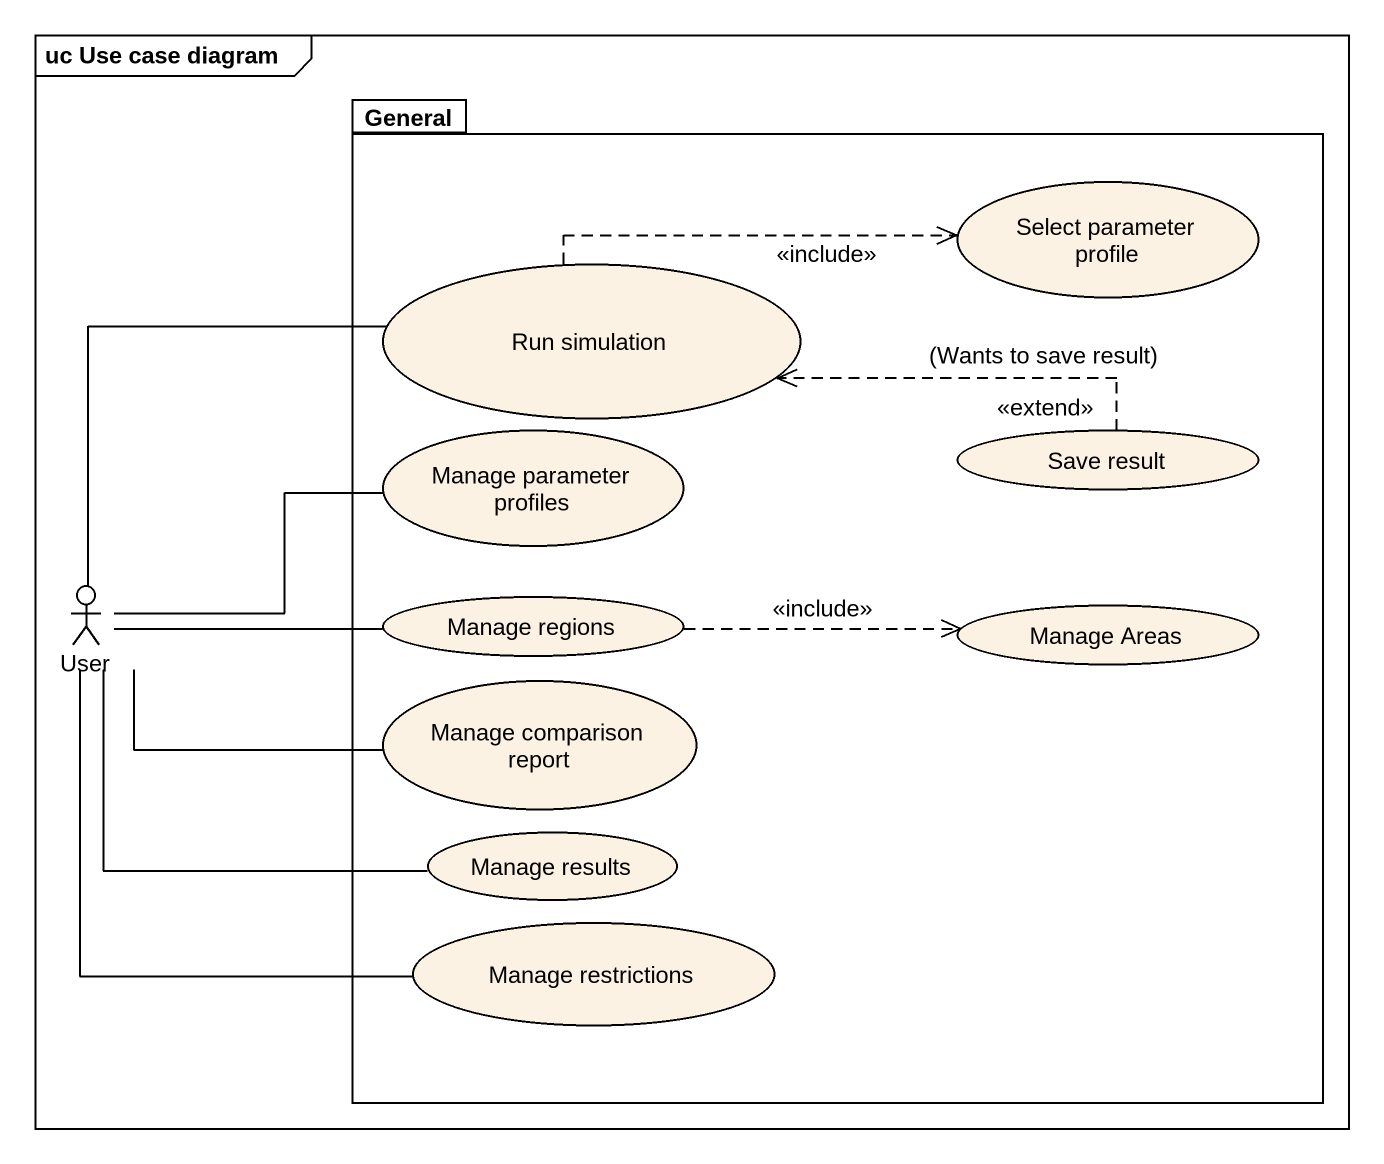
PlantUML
@startuml
mainframe uc Use case diagram
package General {
  usecase "Run simulation" as Run_simulation
  usecase "Select parameter profile" as Select_parameter_profile
  usecase "Manage parameter profiles" as Manage_parameter_profiles
  usecase "Save result" as Save_result
  usecase "Manage regions" as Manage_regions
  usecase "Manage Areas" as Manage_Areas
  usecase "Manage comparison report" as Manage_comparison_report
  usecase "Manage results" as Manage_results
  usecase "Manage restrictions" as Manage_restrictions
}
actor User
Run_simulation .right.> Select_parameter_profile : <<include>>
Save_result .left.> Run_simulation : (Wants to save result)\n<<extend>>
User -right- Run_simulation
User -right- Manage_parameter_profiles
User -right- Manage_regions
User -right- Manage_comparison_report
User -right- Manage_results
User -- Manage_restrictions
Manage_regions .right.> Manage_Areas : <<include>>
@enduml
